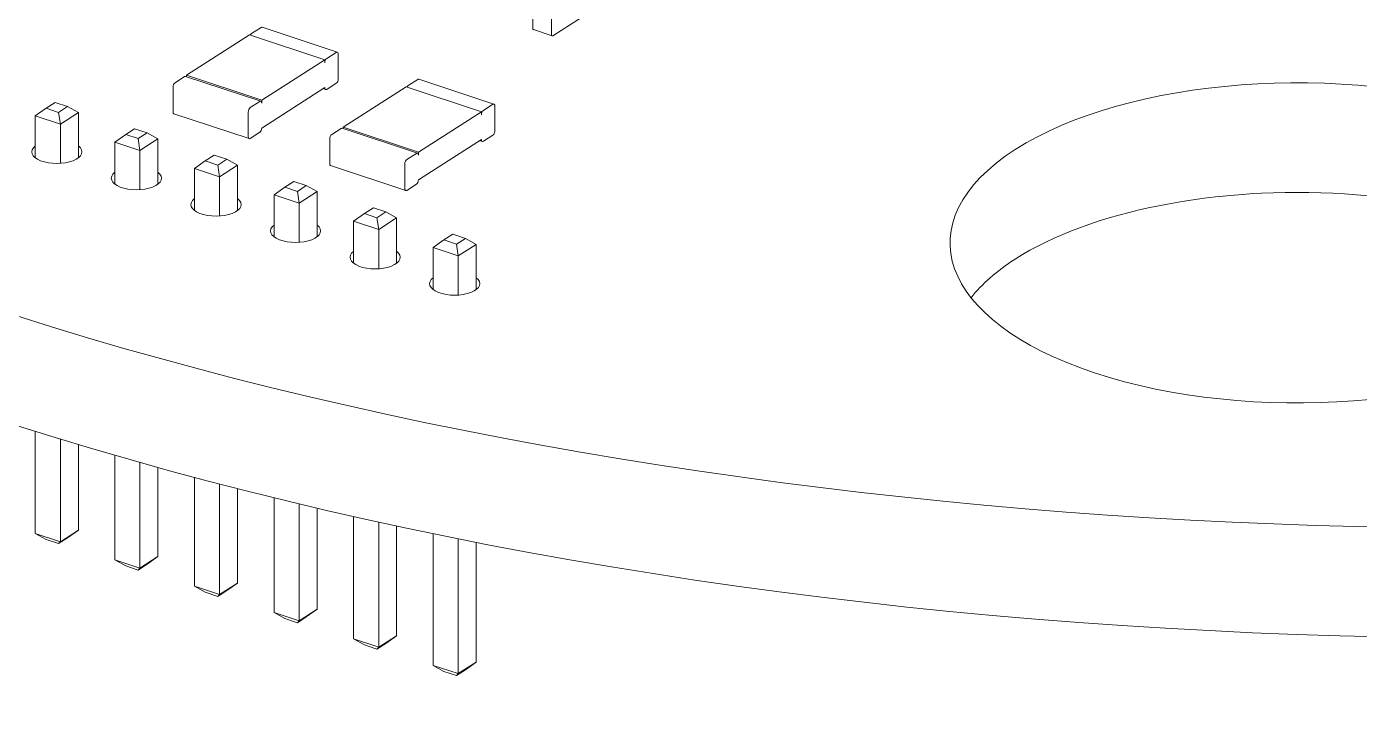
# Model space of a CAD drawing. Header units: millimetres. Extents: x 0 to 420, y 0 to 297.
# Drawn here: x 300.94 to 318.21, y 203.09 to 211.95 of the extents above; entities that cross this region are included whole.
import ezdxf

# ---------------------------------------------------------------- set-up
doc = ezdxf.new("R2010")
doc.units = ezdxf.units.MM

# ---------------------------------------------------------------- blocks, each defined once
blk = doc.blocks.new('A$Ccf1e658a')
at = {"color": 0, "linetype": 'Continuous', "lineweight": 0, "extrusion": (1.94289e-16, 0.887448, 0.460907)}
for p, q in [((-157.333, -44.358), (-157.333, -43.701)), ((-157.089, -44.438), (-157.089, -43.782)), ((-156.64, -44.177), (-157.072, -44.454)), ((-160.854, -44.348), (-160.977, -44.427)), ((-160.84, -44.345), (-159.866, -44.668)), ((-157.081, -44.456), (-157.325, -44.375)), ((-161.003, -44.444), (-161.82, -44.967)), ((-161.003, -44.444), (-160.029, -44.766)), ((-159.88, -44.671), (-160.003, -44.749)), ((-159.854, -45.013), (-159.854, -44.694)), ((-160.029, -44.766), (-160.846, -45.29)), ((-160.029, -44.806), (-160.029, -44.766)), ((-161.847, -44.984), (-161.969, -45.063)), ((-161.833, -44.982), (-160.858, -45.304)), ((-161.82, -44.986), (-161.82, -44.967)), ((-161.82, -44.967), (-160.846, -45.29)), ((-159.88, -45.07), (-160.003, -45.149)), ((-158.824, -45.021), (-158.947, -45.099)), ((-158.81, -45.018), (-157.836, -45.341)), ((-161.995, -45.439), (-161.995, -45.12)), ((-160.029, -45.126), (-160.846, -45.65)), ((-160.051, -45.14), (-160.017, -45.152)), ((-158.973, -45.116), (-159.79, -45.64)), ((-158.973, -45.116), (-157.999, -45.439)), ((-163.78, -45.492), (-163.641, -45.393)), ((-163.641, -45.393), (-163.524, -45.318)), ((-163.641, -45.393), (-163.478, -45.447)), ((-163.524, -45.318), (-163.361, -45.372)), ((-163.478, -45.447), (-163.361, -45.372)), ((-163.222, -45.45), (-163.361, -45.372)), ((-160.872, -45.307), (-160.995, -45.386)), ((-160.846, -45.33), (-160.846, -45.29)), ((-157.85, -45.343), (-157.973, -45.422)), ((-157.824, -45.686), (-157.824, -45.366)), ((-163.78, -45.492), (-163.78, -46.036)), ((-163.78, -45.492), (-163.455, -45.6)), ((-163.455, -45.6), (-163.478, -45.447)), ((-163.455, -45.6), (-163.222, -45.45)), ((-163.222, -45.45), (-163.222, -46.036)), ((-161.983, -45.465), (-161.009, -45.788)), ((-161.021, -45.762), (-161.021, -45.442)), ((-157.999, -45.439), (-158.816, -45.963)), ((-157.999, -45.479), (-157.999, -45.439)), ((-163.455, -45.6), (-163.455, -46.107)), ((-162.749, -45.834), (-162.609, -45.734)), ((-162.609, -45.734), (-162.493, -45.659)), ((-162.609, -45.734), (-162.447, -45.788)), ((-162.493, -45.659), (-162.33, -45.713)), ((-162.447, -45.788), (-162.33, -45.713)), ((-162.191, -45.792), (-162.33, -45.713)), ((-160.872, -45.706), (-160.995, -45.785)), ((-159.817, -45.657), (-159.939, -45.735)), ((-159.802, -45.654), (-158.828, -45.977)), ((-159.79, -45.658), (-159.79, -45.64)), ((-159.79, -45.64), (-158.816, -45.963)), ((-157.85, -45.743), (-157.973, -45.821)), ((-162.749, -45.834), (-162.749, -46.377)), ((-162.749, -45.834), (-162.424, -45.941)), ((-162.424, -45.941), (-162.447, -45.788)), ((-162.424, -45.941), (-162.191, -45.792)), ((-162.424, -45.941), (-162.424, -46.449)), ((-162.191, -45.792), (-162.191, -46.377)), ((-159.965, -46.112), (-159.965, -45.792)), ((-157.999, -45.798), (-158.816, -46.322)), ((-158.021, -45.813), (-157.987, -45.824)), ((-161.718, -46.175), (-161.578, -46.076)), ((-161.578, -46.076), (-161.461, -46.001)), ((-161.578, -46.076), (-161.416, -46.13)), ((-161.461, -46.001), (-161.299, -46.055)), ((-161.416, -46.13), (-161.299, -46.055)), ((-161.159, -46.133), (-161.299, -46.055)), ((-158.991, -46.434), (-158.991, -46.115)), ((-158.842, -45.98), (-158.965, -46.058)), ((-158.816, -46.003), (-158.816, -45.963)), ((-161.718, -46.175), (-161.718, -46.719)), ((-161.718, -46.175), (-161.393, -46.283)), ((-161.393, -46.283), (-161.416, -46.13)), ((-161.393, -46.283), (-161.159, -46.133)), ((-161.393, -46.283), (-161.393, -46.791)), ((-161.159, -46.133), (-161.159, -46.719)), ((-159.953, -46.138), (-158.979, -46.46)), ((-160.686, -46.517), (-160.547, -46.418)), ((-160.547, -46.418), (-160.43, -46.343)), ((-160.547, -46.418), (-160.384, -46.471)), ((-160.43, -46.343), (-160.268, -46.397)), ((-160.384, -46.471), (-160.268, -46.397)), ((-160.128, -46.475), (-160.268, -46.397)), ((-158.842, -46.379), (-158.965, -46.458)), ((-160.686, -46.517), (-160.686, -47.061)), ((-160.686, -46.517), (-160.362, -46.624)), ((-160.362, -46.624), (-160.384, -46.471)), ((-160.362, -46.624), (-160.128, -46.475)), ((-160.362, -46.624), (-160.362, -47.132)), ((-160.128, -46.475), (-160.128, -47.061)), ((-159.655, -46.859), (-159.516, -46.759)), ((-159.516, -46.759), (-159.399, -46.684)), ((-159.516, -46.759), (-159.353, -46.813)), ((-159.399, -46.684), (-159.236, -46.738)), ((-159.353, -46.813), (-159.236, -46.738)), ((-159.097, -46.816), (-159.236, -46.738)), ((-159.655, -46.859), (-159.655, -47.402)), ((-159.655, -46.859), (-159.33, -46.966)), ((-159.33, -46.966), (-159.353, -46.813)), ((-159.33, -46.966), (-159.097, -46.816)), ((-159.33, -46.966), (-159.33, -47.474)), ((-159.097, -46.816), (-159.097, -47.402)), ((-158.624, -47.2), (-158.484, -47.101)), ((-158.484, -47.101), (-158.368, -47.026)), ((-158.484, -47.101), (-158.322, -47.155)), ((-158.368, -47.026), (-158.205, -47.08)), ((-158.322, -47.155), (-158.205, -47.08)), ((-158.066, -47.158), (-158.205, -47.08)), ((-158.624, -47.2), (-158.624, -47.744)), ((-158.624, -47.2), (-158.299, -47.308)), ((-158.299, -47.308), (-158.322, -47.155)), ((-158.299, -47.308), (-158.066, -47.158)), ((-158.299, -47.308), (-158.299, -47.815)), ((-158.066, -47.158), (-158.066, -47.744)), ((-163.78, -49.581), (-163.78, -50.905)), ((-163.455, -49.682), (-163.455, -51.013)), ((-163.222, -49.753), (-163.222, -50.863)), ((-162.749, -49.892), (-162.749, -51.247)), ((-162.424, -49.985), (-162.424, -51.355)), ((-162.191, -50.05), (-162.191, -51.205)), ((-161.718, -50.179), (-161.718, -51.589)), ((-161.393, -50.264), (-161.393, -51.696)), ((-161.159, -50.324), (-161.159, -51.547)), ((-160.686, -50.443), (-160.686, -51.93)), ((-160.362, -50.521), (-160.362, -52.038)), ((-160.128, -50.577), (-160.128, -51.888)), ((-159.655, -50.686), (-159.655, -52.272)), ((-159.33, -50.758), (-159.33, -52.38)), ((-163.78, -50.905), (-163.455, -51.013)), ((-163.78, -50.905), (-163.641, -50.984)), ((-163.455, -51.013), (-163.222, -50.863)), ((-163.222, -50.863), (-163.361, -50.963)), ((-159.097, -50.808), (-159.097, -52.23)), ((-158.624, -50.908), (-158.624, -52.614)), ((-163.641, -50.984), (-163.478, -51.037)), ((-163.478, -51.037), (-163.361, -50.963)), ((-163.455, -51.013), (-163.478, -51.037)), ((-158.299, -50.974), (-158.299, -52.721)), ((-158.066, -51.02), (-158.066, -52.571)), ((-162.749, -51.247), (-162.424, -51.355)), ((-162.749, -51.247), (-162.609, -51.325)), ((-162.424, -51.355), (-162.191, -51.205)), ((-162.191, -51.205), (-162.33, -51.304)), ((-162.609, -51.325), (-162.447, -51.379)), ((-162.447, -51.379), (-162.33, -51.304)), ((-162.424, -51.355), (-162.447, -51.379)), ((-161.718, -51.589), (-161.393, -51.696)), ((-161.718, -51.589), (-161.578, -51.667)), ((-161.393, -51.696), (-161.159, -51.547)), ((-161.159, -51.547), (-161.299, -51.646)), ((-161.578, -51.667), (-161.416, -51.721)), ((-161.416, -51.721), (-161.299, -51.646)), ((-161.393, -51.696), (-161.416, -51.721)), ((-160.686, -51.93), (-160.362, -52.038)), ((-160.686, -51.93), (-160.547, -52.009)), ((-160.384, -52.062), (-160.268, -51.987)), ((-160.362, -52.038), (-160.128, -51.888)), ((-160.128, -51.888), (-160.268, -51.987)), ((-160.547, -52.009), (-160.384, -52.062)), ((-160.362, -52.038), (-160.384, -52.062)), ((-159.655, -52.272), (-159.33, -52.38)), ((-159.655, -52.272), (-159.516, -52.35)), ((-159.353, -52.404), (-159.236, -52.329)), ((-159.33, -52.38), (-159.097, -52.23)), ((-159.097, -52.23), (-159.236, -52.329)), ((-159.516, -52.35), (-159.353, -52.404)), ((-159.33, -52.38), (-159.353, -52.404)), ((-158.624, -52.614), (-158.299, -52.721)), ((-158.624, -52.614), (-158.484, -52.692)), ((-158.322, -52.746), (-158.205, -52.671)), ((-158.299, -52.721), (-158.066, -52.571)), ((-158.066, -52.571), (-158.205, -52.671)), ((-158.484, -52.692), (-158.322, -52.746)), ((-158.299, -52.721), (-158.322, -52.746))]:
    blk.add_line(p, q, dxfattribs=at)
at = {"color": 0, "linetype": 'Continuous', "lineweight": 0, "extrusion": (-2.77556e-16, -5.55112e-17, -1)}
blk.add_ellipse((-144.938, -35.395), major_axis=(33.5, 0), ratio=0.460907, start_param=-0.9476, end_param=2.193993, dxfattribs=at)
at = {"color": 0, "linetype": 'Continuous', "lineweight": 0, "extrusion": (-2.44574e-16, -1.11022e-16, -1)}
blk.add_ellipse((-144.938, -36.815), major_axis=(33.5, 0), ratio=0.460907, start_param=0, end_param=2.193993, dxfattribs=at)
at = {"color": 0, "linetype": 'Continuous', "lineweight": 0}
for centre, major_axis, start_param, end_param in [((-160.854, -44.388), (0.0142, 0.0427), 0, 0.569026), ((-157.315, -44.347), (-0.0094, -0.0285), -1.001771, 0), ((-157.072, -44.427), (-0.0094, -0.0285), -1.001771, 0.569026), ((-159.88, -44.711), (0.0142, 0.0427), -1.001771, 0.569026), ((-161.847, -45.024), (0.0142, 0.0427), 0, 0.569026), ((-158.824, -45.061), (0.0142, 0.0427), 0, 0.569026), ((-160.003, -45.109), (-0.0142, -0.0427), -1.001771, 0.569026), ((-160.872, -45.347), (0.0142, 0.0427), -1.001771, 0.569026), ((-157.85, -45.383), (0.0142, 0.0427), -1.001771, 0.569026), ((-161.969, -45.422), (-0.0142, -0.0427), -1.001771, 0), ((-160.995, -45.745), (-0.0142, -0.0427), -1.001771, 0.569026), ((-159.817, -45.697), (0.0142, 0.0427), 0, 0.569026), ((-157.973, -45.781), (-0.0142, -0.0427), -1.001771, 0.569026), ((-159.939, -46.095), (-0.0142, -0.0427), -1.001771, 0), ((-158.842, -46.02), (0.0142, 0.0427), -1.001771, 0.569026), ((-158.965, -46.418), (-0.0142, -0.0427), -1.001771, 0.569026)]:
    blk.add_ellipse(centre, major_axis=major_axis, ratio=0.517945, start_param=start_param, end_param=end_param, dxfattribs=at)
at = {"color": 0, "linetype": 'Continuous', "lineweight": 0, "extrusion": (-9.61735e-17, -2.02052e-16, -1)}
for centre in [(-160.977, -44.467), (-158.947, -45.139)]:
    blk.add_ellipse(centre, major_axis=(0.0142, 0.0427), ratio=0.517945, start_param=-1.262312, end_param=-0.569026, dxfattribs=at)
at = {"color": 0, "linetype": 'Continuous', "lineweight": 0, "extrusion": (-2.01563e-16, -1.67139e-16, -1)}
for centre in [(-160.003, -44.789), (-157.973, -45.462)]:
    blk.add_ellipse(centre, major_axis=(0.0142, 0.0427), ratio=0.517945, start_param=-2.139822, end_param=-0.569026, dxfattribs=at)
at = {"color": 0, "linetype": 'Continuous', "lineweight": 0, "extrusion": (-2.82246e-16, -1.11022e-16, -1)}
blk.add_ellipse((-147.425, -47.139), major_axis=(4.5, 0), ratio=0.460907, start_param=-2.518396, end_param=3.764789, dxfattribs=at)
at = {"color": 0, "linetype": 'Continuous', "lineweight": 0, "extrusion": (-6.98261e-17, -2.1078e-16, -1)}
for centre in [(-161.969, -45.103), (-160.995, -45.426), (-159.939, -45.775), (-158.965, -46.098)]:
    blk.add_ellipse(centre, major_axis=(0.0142, 0.0427), ratio=0.517945, start_param=-2.139822, end_param=-0.569026, dxfattribs=at)
at = {"color": 0, "linetype": 'Continuous', "lineweight": 0, "extrusion": (-1.39978e-16, -2.46018e-16, -1)}
for centre in [(-159.88, -45.03), (-157.85, -45.703)]:
    blk.add_ellipse(centre, major_axis=(-0.0142, -0.0427), ratio=0.517945, start_param=-2.139822, end_param=-0.569026, dxfattribs=at)
at = {"color": 0, "linetype": 'Continuous', "lineweight": 0, "extrusion": (-8.56555e-18, -1.14118e-16, -1)}
for centre in [(-160.872, -45.667), (-158.842, -46.339)]:
    blk.add_ellipse(centre, major_axis=(-0.0142, -0.0427), ratio=0.517945, start_param=-2.139822, end_param=-0.569026, dxfattribs=at)
at = {"color": 0, "linetype": 'Continuous', "lineweight": 0, "extrusion": (-1.66533e-16, 2.40917e-32, -1)}
for centre in [(-163.501, -45.959), (-161.438, -46.642), (-160.407, -46.984)]:
    blk.add_ellipse(centre, major_axis=(0.325, 0), ratio=0.460907, start_param=-0.537753, end_param=3.679345, dxfattribs=at)
at = {"color": 0, "linetype": 'Continuous', "lineweight": 0, "extrusion": (-2.22045e-16, -5.55112e-17, -1)}
for centre in [(-162.47, -46.301), (-158.345, -47.667)]:
    blk.add_ellipse(centre, major_axis=(0.325, 0), ratio=0.460907, start_param=-0.537753, end_param=3.679345, dxfattribs=at)
at = {"color": 0, "linetype": 'Continuous', "lineweight": 0, "extrusion": (-2.49478e-16, -2.77556e-16, -1)}
blk.add_ellipse((-147.425, -48.559), major_axis=(4.5, 0), ratio=0.460907, start_param=-2.518396, end_param=-0.349364, dxfattribs=at)
at = {"color": 0, "linetype": 'Continuous', "lineweight": 0, "extrusion": (-3.03545e-16, -5.55112e-17, -1)}
blk.add_ellipse((-159.376, -47.326), major_axis=(0.325, 0), ratio=0.460907, start_param=-0.537753, end_param=3.679345, dxfattribs=at)
at = {"color": 0, "linetype": 'Continuous', "lineweight": 0, "extrusion": (-3.21696e-16, -5.55112e-17, -1)}
blk.add_ellipse((-147.425, -48.559), major_axis=(-4.5, 0), ratio=0.460907, start_param=0.349364, end_param=0.623196, dxfattribs=at)

msp = doc.modelspace()

# ---------------------------------------------------------------- block references
msp.add_blockref('A$Ccf1e658a', (464.83, 256.287))

doc.saveas('drawing.dxf')
